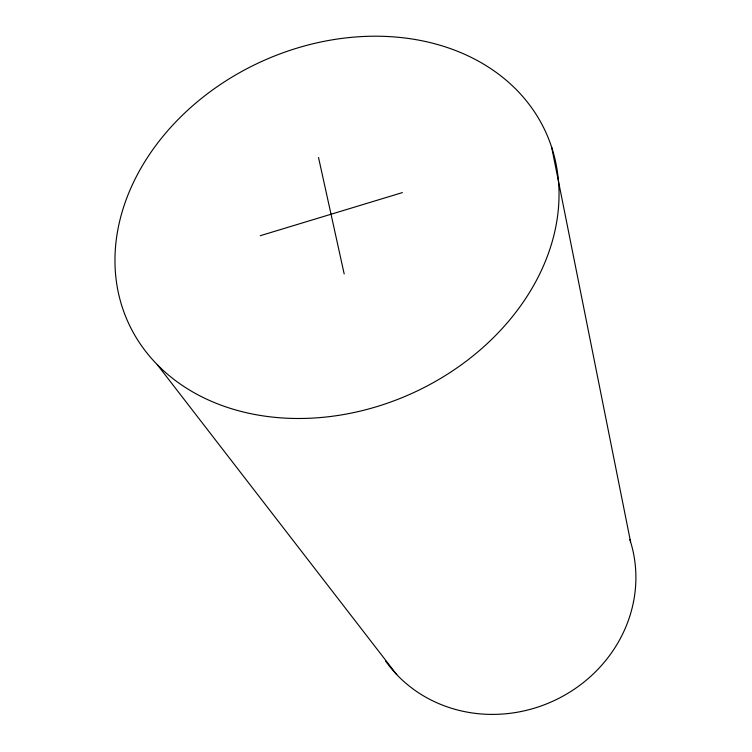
<?xml version="1.0" encoding="UTF-8"?>
<svg xmlns="http://www.w3.org/2000/svg" width="752" height="752" viewBox="0 0 752 752"><rect width="100%" height="100%" fill="white"/><g stroke="black" fill="none" stroke-linecap="round" stroke-linejoin="round"><path stroke-width="1.13" d="M260.267 235.705L402.395 192.597M157.328 364.72L396.727 674.582M318.519 157.506L344.19 273.935M551.677 147.307A229.454 182.181 -24.5 0 1 278.748 417.689A229.454 182.181 -24.5 0 1 180.565 117.039A229.454 182.181 -24.5 0 1 551.677 147.307L630.571 541.816M629.866 539.616A137.729 128.225 -24.5 0 1 557.382 699.059A137.729 128.225 -24.5 0 1 385.532 660.942"/></g></svg>
